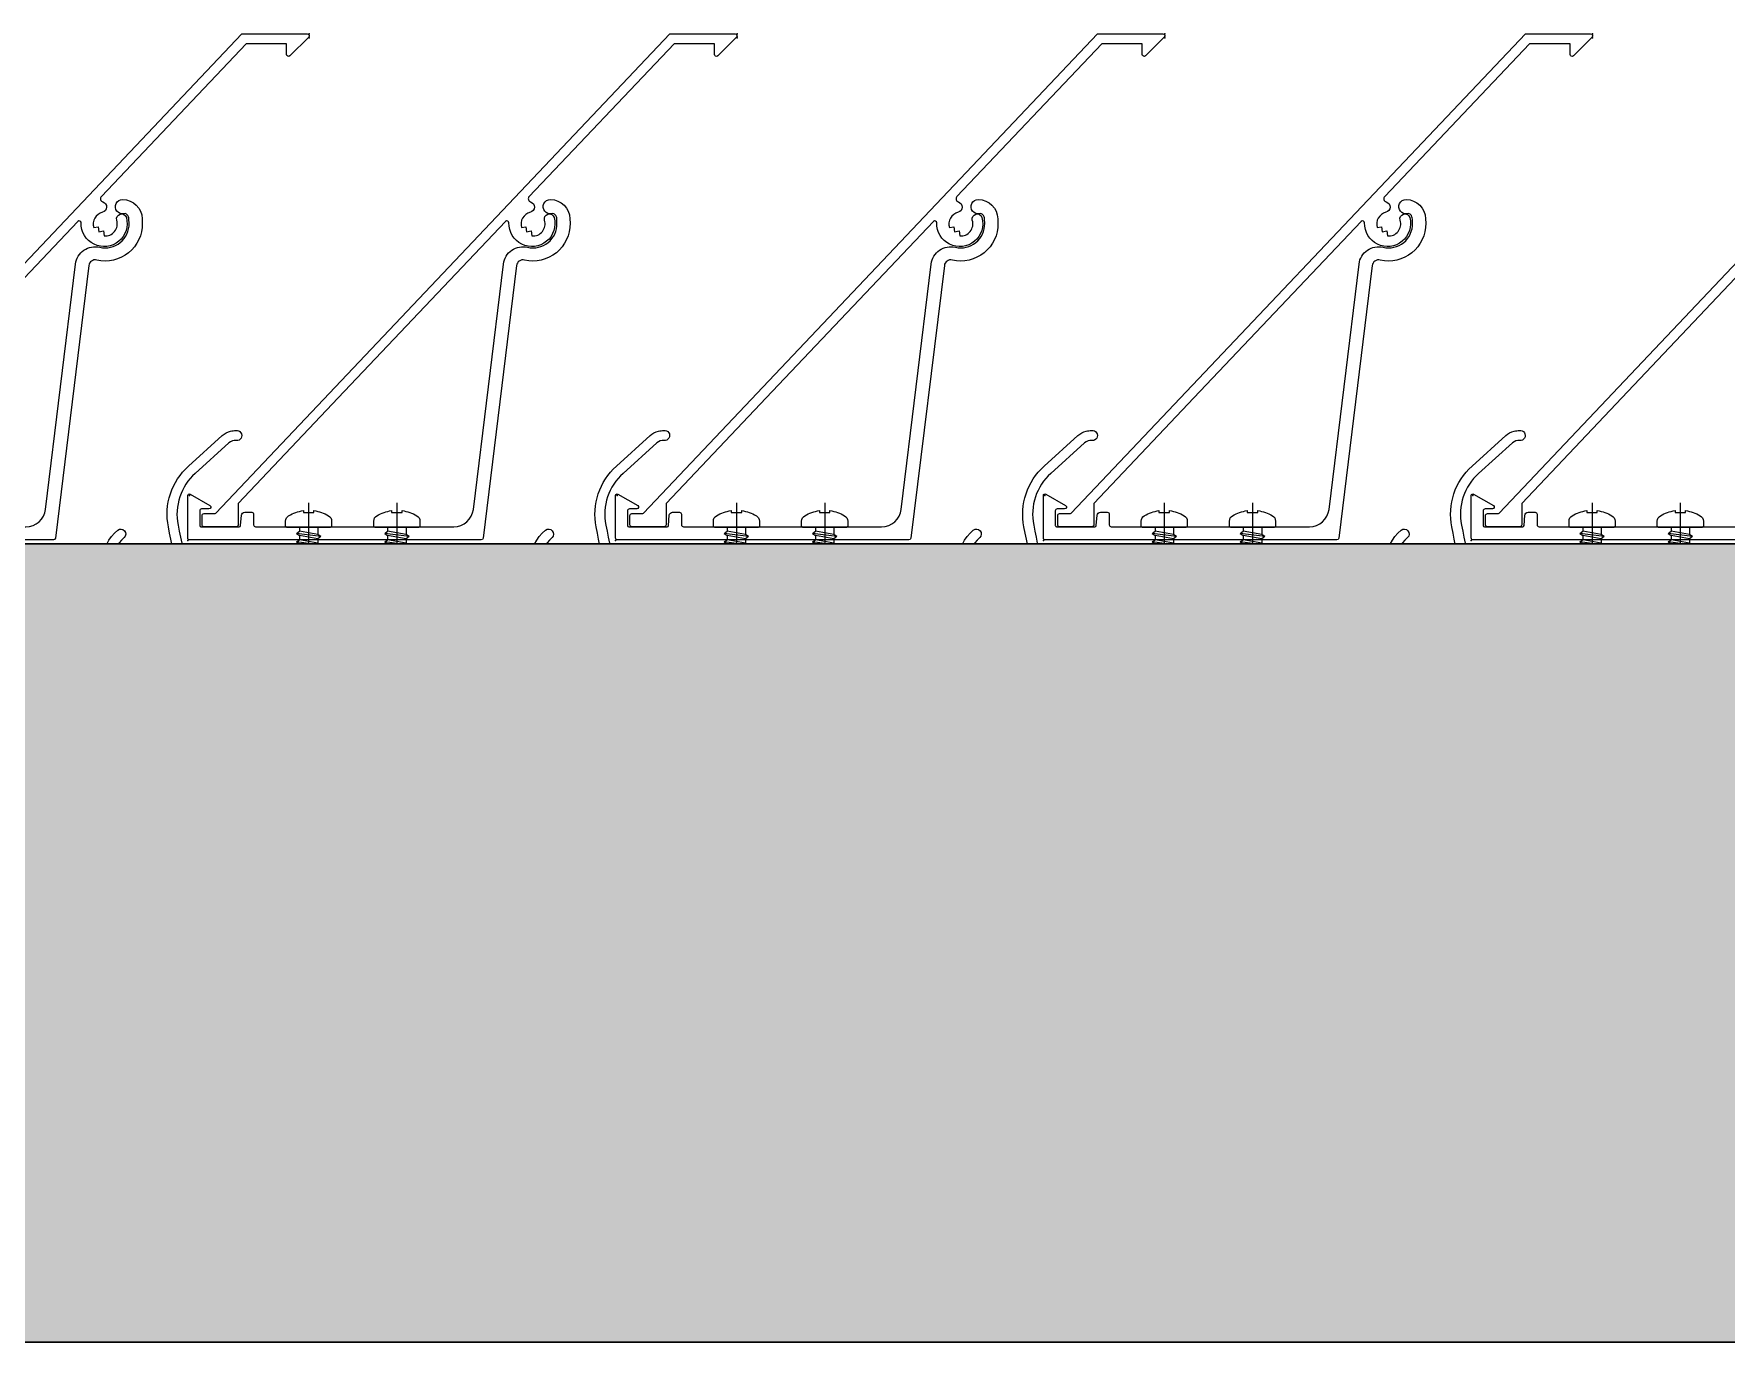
# Model space of a CAD drawing. Header units: millimetres. Extents: x 3774 to 718460, y -768339 to 192544.
# Drawn here: x 346943.2 to 347200.4, y -721553.4 to -721354.6 of the extents above; entities that cross this region are included whole.
import ezdxf

# ---------------------------------------------------------------- set-up
doc = ezdxf.new("R2010")
doc.units = ezdxf.units.MM
doc.set_wipeout_variables(frame=1)
doc.linetypes.add('CENTER', pattern=[50.8, 31.75, -6.35, 6.35, -6.35])
doc.linetypes.add('XKITLINE00', pattern=[0])
for name, color, linetype in [('010 - ASPG_ACCESSORIES_MAIN_COLOR_1', 7, 'Continuous'), ('010 - ASPG_EXTR_DEF_SUB', 7, 'Continuous'), ('010 - ASPG_EXTR_MAIN_COLOR_2', 7, 'Continuous'), ('010 - ASPG_FLASHING_MAIN_COLOR_2', 7, 'Continuous'), ('010 - ASPG_FLASHING_MAIN_COLOR_4', 7, 'Continuous'), ('010 - ASPG_FLASHING_WIPEOUT_', 7, 'Continuous'), ('010 - ASPG_FRAMING_MAIN_COLOR_2', 7, 'Continuous'), ('010 - ASPG_FRAMING_SUB_COLOR_2', 7, 'Continuous'), ('010 - ASPG_FRAMING_WIPEOUT_', 7, 'Continuous'), ('BOLT & SCREW', 7, 'Continuous'), ('Center Line', 7, 'CENTER')]:
    doc.layers.add(name, color=color, linetype=linetype)
for name, color, linetype, lineweight in [('12-GRID', 7, 'CENTER', 13), ('Part', 7, 'Continuous', 0), ('SCREW', 7, 'Continuous', 5)]:
    doc.layers.add(name, color=color, linetype=linetype, lineweight=lineweight)

# ---------------------------------------------------------------- blocks, each defined once
blk = doc.blocks.new('*A2953177')
at = {"layer": 'Part', "color": 7, "linetype": 'XKITLINE00', "lineweight": 0}
blk.add_line((1755.453556, -61.615997), (1743.120007, -61.616001), dxfattribs=at)
blk = doc.blocks.new('W-1-PP19-SE-ENT3_20260407-084553_PP19_ENT3_LOPL')
at = {"color": 7, "lineweight": 0, "xscale": 125, "yscale": 125, "zscale": 125}
blk.add_blockref('*A2953177', (-226235, 11475), dxfattribs=at)
blk = doc.blocks.new('PZG35-9D5')
at = {"layer": 'Center Line', "color": 7}
blk.add_line((0, 3.73), (0, -10.53), dxfattribs=at)
at = {"layer": 'SCREW', "color": 7}
for p, q in [((-1.4, 0), (-1.4, -1.09)), ((1.4, 0), (1.4, -0.59)), ((-1.85, -1.4), (1.85, -0.9)), ((-1.85, -1.4), (-1.4, -1.09)), ((-1.85, -1.4), (-1.4, -1.71)), ((-1.85, -2.7), (1.85, -2.2)), ((-1.85, -2.7), (-1.4, -2.39)), ((-1.4, -1.09), (1.4, -0.59)), ((-1.4, -1.71), (1.4, -1.21)), ((-1.4, -1.71), (-1.4, -2.39)), ((-1.4, -2.39), (1.4, -1.89)), ((-1.4, -3.01), (1.4, -2.51)), ((1.85, -0.9), (1.4, -0.59)), ((1.85, -0.9), (1.4, -1.21)), ((1.4, -1.21), (1.4, -1.89)), ((1.85, -2.2), (1.4, -1.89)), ((1.85, -2.2), (1.4, -2.51)), ((1.4, -2.51), (1.4, -3.19)), ((-1.85, -2.7), (-1.4, -3.01)), ((-1.85, -4), (-1.4, -3.69)), ((-1.85, -4), (-0.99, -3.88)), ((-1.85, -4), (-1.4, -4.31)), ((-1.4, -3.01), (-1.4, -3.69)), ((-1.4, -3.69), (-0.84, -3.59)), ((-1.4, -4.31), (-1.18, -4.27)), ((-1.4, -4.31), (-1.4, -8.1)), ((0.56, -3.34), (1.4, -3.19)), ((0.71, -3.65), (1.85, -3.5)), ((0.71, -3.93), (1.4, -3.81)), ((0.71, -4.61), (1.4, -4.49)), ((0.71, -4.95), (1.85, -4.8)), ((0.71, -5.23), (1.4, -5.11)), ((1.85, -3.5), (1.4, -3.19)), ((1.85, -3.5), (1.4, -3.81)), ((1.4, -3.81), (1.4, -4.49)), ((1.85, -4.8), (1.4, -4.49)), ((1.85, -4.8), (1.4, -5.11)), ((1.4, -5.11), (1.4, -8.1)), ((0, -9.5), (-1.4, -8.1)), ((0, -9.5), (1.4, -8.1))]:
    blk.add_line(p, q, dxfattribs=at)
blk.add_lwpolyline([(0, -9.5), (0.71, -5.23), (0.71, -3.6, 0.417657), (0.41, -3.3, 0.108102), (-0.84, -3.59), (-1.4, -4.7)], format="xyb", dxfattribs=at)
blk = doc.blocks.new('*U8304')
at = {"layer": 'SCREW', "color": 7}
blk.add_lwpolyline([(3.03, 1.78, 0.09906), (0.8, 2.55), (0.8, 2.27), (-0.8, 2.27), (-0.8, 2.55, 0.09906), (-3.03, 1.78, 0.266588), (-3.5, 0.96), (-3.5, 0.2, 0.414214), (-3.3, 0), (3.3, 0, 0.414214), (3.5, 0.2), (3.5, 0.96, 0.266588)], format="xyb", close=True, dxfattribs=at)
blk.add_blockref('PZG35-9D5', (0, 0), dxfattribs=at)
blk = doc.blocks.new('*U8306')
at = {"color": 7}
blk.add_point((0, 0), dxfattribs=at)
at = {"layer": '010 - ASPG_ACCESSORIES_MAIN_COLOR_1', "color": 7}
blk.add_lwpolyline([(-39.7, -0.6, 0.414214), (-40, -0.9), (-40, -7.37, 0.57735), (-39.65, -7.57), (-36.64, -5.83, 0.767327), (-36.79, -5.3), (-37.9, -5.3, -0.414214), (-38.2, -5), (-38.2, -2.8, -0.414214), (-38, -2.6), (-32.18, -2.6, -0.388879), (-31.98, -2.78), (-31.85, -4.34, 0.388879), (-31.35, -4.8), (-30.3, -4.8, 0.414214), (-30, -4.5), (-30, -2.9, -0.414214), (-29.7, -2.6), (0.41, -2.6, -0.378969), (3.39, -5.24), (7.95, -42.52, 0.446593), (11.62, -45.08, -0.489802), (16.08, -48.68), (16.06, -49.36, -0.18248), (15.8, -50.02, -0.267949), (15.33, -50.17, 1.122115), (15.1, -52.34, 0.405004), (18.06, -49.4), (18.08, -48.72, 0.489805), (11.16, -43.13, -0.446597), (9.94, -42.28), (4.87, -0.85, 0.364176), (4.57, -0.6)], format="xyb", close=True, dxfattribs=at)
at = {"layer": '010 - ASPG_EXTR_DEF_SUB', "color": 7}
for p in [(-40, -0.5), (43.44, -76.9), (43.44, -77.5)]:
    blk.add_point(p, dxfattribs=at)
at = {"layer": '010 - ASPG_EXTR_MAIN_COLOR_2', "color": 7}
blk.add_lwpolyline([(11.37, -48.15), (11.47, -47.44), (12.18, -47.56), (12.29, -46.79, -0.535538), (14.19, -49.17, 0.991572), (15.66, -49.58, 1.157025), (8.79, -48.77, -0.688558), (8.27, -48.99), (-17.14, -22.17), (-32.34, -6.13), (-32.34, -2.9, 0.414312), (-32.64, -2.6), (-37.54, -2.6, 0.414116), (-37.84, -2.9), (-37.84, -4.3, 0.414214), (-37.54, -4.6), (-35.99, -4.6, -0.205895), (-35.77, -4.69), (33.23, -77.5), (43.14, -77.5, 0.668179), (43.36, -76.99), (40.52, -74.15, 0.668179), (40.01, -74.36), (40.01, -76), (33.87, -76), (11.86, -52.78, -0.558354), (12.08, -51.95, 0.766275), (12.04, -50.39, -0.438583), (10.71, -48.05)], format="xyb", close=True, dxfattribs=at)
at = {"layer": 'SCREW', "color": 7, "rotation": 180}
for p in [(-21.65, -2.5), (-8.24, -2.5)]:
    blk.add_blockref('*U8304', p, dxfattribs=at)
blk = doc.blocks.new('*U5818')
at = {"color": 7}
blk.add_wipeout([(1725, 4), (60, 4), (60, 69.3), (1725, 69.3)], dxfattribs=at).dxf.layer = '010 - ASPG_FRAMING_WIPEOUT_'
at = {"layer": '010 - ASPG_FRAMING_MAIN_COLOR_2', "color": 7}
blk.add_lwpolyline([(1695, 69.3), (90, 69.3), (90, 6), (1695, 6)], close=True, dxfattribs=at)
at = {"layer": '010 - ASPG_FRAMING_SUB_COLOR_2', "color": 7}
for points in [[(1725, 4), (60, 4), (60, 69.3), (1725, 69.3)], [(60, 2), (60, 4), (1725, 4), (1725, 2)]]:
    blk.add_lwpolyline(points, close=True, dxfattribs=at)
at = {"color": 7, "xscale": -1, "rotation": 180}
for p in [(1325, 69.3), (1390, 69.3), (1455, 69.3), (1520, 69.3), (1585, 69.3)]:
    blk.add_blockref('*U8306', p, dxfattribs=at)
blk = doc.blocks.new('W-1-PP19-SE-ENT3_20260407-085125_PP19_ENT3_ASPG_PL')
at = {"color": 7}
blk.add_blockref('*U5818', (-8630, 3821), dxfattribs=at)
blk = doc.blocks.new('*U8303')
at = {"layer": '12-GRID', "color": 7, "linetype": 'CENTER'}
for p, q in [((0, -6.2), (0, 2.2)), ((-4.2, -2), (4.2, -2))]:
    blk.add_line(p, q, dxfattribs=at)
at = {"layer": 'BOLT & SCREW', "color": 7}
for p, q in [((-0.55, -1.77), (-1.77, -1.56)), ((-0.55, -2.23), (-1.77, -2.44)), ((-0.46, -1.77), (-0.88, -1.56)), ((-0.46, -2.23), (-0.88, -2.44)), ((-0.23, -1.45), (-0.44, -0.23)), ((-0.23, -1.54), (-0.44, -1.12)), ((-0.23, -2.46), (-0.44, -2.88)), ((-0.23, -2.55), (-0.44, -3.77)), ((0.23, -1.45), (0.44, -0.23)), ((0.23, -1.54), (0.44, -1.12)), ((0.44, -2.88), (0.23, -2.46)), ((0.23, -2.55), (0.44, -3.77)), ((0.46, -1.77), (0.88, -1.56)), ((0.46, -2.23), (0.88, -2.44)), ((0.55, -1.77), (1.77, -1.56)), ((0.55, -2.23), (1.77, -2.44))]:
    blk.add_line(p, q, dxfattribs=at)
for points in [[(-1.77, -1.56), (-0.88, -1.56, 0.414214), (-0.44, -1.12), (-0.44, -0.23), (0.44, -0.23), (0.44, -1.12, 0.414214), (0.88, -1.56), (1.77, -1.56), (1.77, -2.44), (0.88, -2.44, 0.414214), (0.44, -2.88), (0.44, -3.77), (-0.44, -3.77), (-0.44, -2.88, 0.414214), (-0.88, -2.44), (-1.77, -2.44)], [(0.23, -2.46, -0.414214), (0.46, -2.23), (0.55, -2.23), (0.55, -1.77), (0.46, -1.77, -0.414214), (0.23, -1.54), (0.23, -1.45), (-0.23, -1.45), (-0.23, -1.54, -0.414214), (-0.46, -1.77), (-0.55, -1.77), (-0.55, -2.23), (-0.46, -2.23, -0.414214), (-0.23, -2.46), (-0.23, -2.55), (0.23, -2.55)]]:
    blk.add_lwpolyline(points, format="xyb", close=True, dxfattribs=at)
blk.add_circle((0, -2), 3.5, dxfattribs=at)
blk = doc.blocks.new('*U7007')
at = {"layer": '010 - ASPG_EXTR_DEF_SUB', "color": 7}
for p in [(1235, 0), (1300, 0), (1365, 0), (1430, 0)]:
    blk.add_point(p, dxfattribs=at)
at = {"layer": '010 - ASPG_EXTR_MAIN_COLOR_2', "color": 7}
for points in [[(1210.86, 68.57, -0.607385), (1211.35, 67.62, -0.045829), (1192.78, 45.76, -0.560492)], [(1180.56, 33.07, 0.077048), (1213.74, 68.44, -0.247674), (1213.99, 68.57), (1215.98, 68.57, -0.044131), (1216.47, 68.5, -0.125846), (1218.96, 67.21, -0.098851), (1219.82, 66.03, -0.205828), (1219.79, 61.2, -0.115116), (1216.37, 57.18, 0.822373), (1217.46, 56.1, 0.109185), (1221.15, 60.56, 0.208323), (1221.19, 66.64, 0.100528), (1219.97, 68.32, 0.145116), (1216.29, 70.07), (1200.76, 70.07, 0.433659)], [(1471.35, 67.62, -0.045829), (1452.78, 45.76, -0.560492), (1452.29, 45.89, 0.31786), (1449.21, 48.24, 0.953288), (1449.08, 46.72, -2.423004), (1447.26, 44.89, 0.952315), (1445.74, 44.76, 0.300821), (1447.89, 41.76, -0.560492), (1447.98, 41.25, -0.019425), (1438.62, 33.46, -0.552501), (1438.15, 33.64, 0.344461), (1434.99, 36.3, 0.952015), (1434.86, 34.78, -2.423186), (1433.04, 32.95, 0.952015), (1431.52, 32.82, 0.2854), (1433.49, 29.89, -0.553378), (1433.56, 29.38, 0.030674), (1418.46, 15.06, 0.4171), (1419.11, 5.27, 0.935553), (1420.1, 6.41, -0.43441), (1419.8, 14.29, -0.014998), (1426.92, 21.45, -0.738349), (1429.92, 19.76, 0.004917), (1426.81, 4.8, 0.263611), (1429.88, -4.46), (1435, -9.08, 0.125884), (1436.27, -9.75, 0.044275), (1437.09, -9.87, 1.107655), (1437.13, -8.33, -0.215596), (1436.02, -7.99), (1430.89, -3.35, -0.263611), (1428.28, 4.51, -0.004855), (1431.34, 19.26, 0.23396), (1430.82, 21.95, -0.24081), (1430.71, 24.9, -0.104157), (1430.78, 25), (1432.99, 26.93, -0.229021), (1435.7, 26.89, -0.381721), (1440.27, 9.07, 0.977382), (1441.62, 8.41, 0.361105), (1437.41, 27.5, -0.496126), (1437.44, 30.69, 0.003188), (1439.06, 31.9, -0.002827), (1440.56, 33.07, 0.077048), (1473.74, 68.44, -0.247674)], [(1476.29, 70.07), (1460.76, 70.07, 0.433659), (1460.46, 69.75), (1460.84, 63.96, 0.082069), (1460.86, 63.87, 0.720654), (1462.33, 63.97, 0.079224), (1462.34, 64.07), (1462.07, 68.14, -0.433659), (1462.47, 68.57), (1470.86, 68.57, -0.607385)]]:
    blk.add_lwpolyline(points, format="xyb", dxfattribs=at)
for points in [[(1265.76, 70.07, 0.433659), (1265.46, 69.75), (1265.84, 63.96, 0.082069), (1265.86, 63.87, 0.720654), (1267.33, 63.97, 0.079224), (1267.34, 64.07), (1267.07, 68.14, -0.433659), (1267.47, 68.57), (1275.86, 68.57, -0.607385), (1276.35, 67.62, -0.045829), (1257.78, 45.76, -0.560492), (1257.29, 45.89, 0.31786), (1254.21, 48.24, 0.953288), (1254.08, 46.72, -2.423004), (1252.26, 44.89, 0.952315), (1250.74, 44.76, 0.300821), (1252.89, 41.76, -0.560492), (1252.98, 41.25, -0.019425), (1243.62, 33.46, -0.552501), (1243.15, 33.64, 0.344461), (1239.99, 36.3, 0.952015), (1239.86, 34.78, -2.423186), (1238.04, 32.95, 0.952015), (1236.52, 32.82, 0.2854), (1238.49, 29.89, -0.553378), (1238.56, 29.38, 0.030674), (1223.46, 15.06, 0.4171), (1224.11, 5.27, 0.935553), (1225.1, 6.41, -0.43441), (1224.8, 14.29, -0.014998), (1231.92, 21.45, -0.738349), (1234.92, 19.76, 0.004917), (1231.81, 4.8, 0.263611), (1234.88, -4.46), (1240, -9.08, 0.125884), (1241.27, -9.75, 0.044275), (1242.09, -9.87, 1.107655), (1242.13, -8.33, -0.215596), (1241.02, -7.99), (1235.89, -3.35, -0.263611), (1233.28, 4.51, -0.004855), (1236.34, 19.26, 0.23396), (1235.82, 21.95, -0.24081), (1235.71, 24.9, -0.104157), (1235.78, 25), (1237.99, 26.93, -0.229021), (1240.7, 26.89, -0.381721), (1245.27, 9.07, 0.977382), (1246.62, 8.41, 0.361105), (1242.41, 27.5, -0.496126), (1242.44, 30.69, 0.003188), (1244.06, 31.9, -0.002827), (1245.56, 33.07, 0.077048), (1278.74, 68.44, -0.247674), (1278.99, 68.57), (1280.98, 68.57, -0.044131), (1281.47, 68.5, -0.125846), (1283.96, 67.21, -0.098851), (1284.82, 66.03, -0.205828), (1284.79, 61.2, -0.115116), (1281.37, 57.18, 0.822373), (1282.46, 56.1, 0.109185), (1286.15, 60.56, 0.208323), (1286.19, 66.64, 0.100528), (1284.97, 68.32, 0.145116), (1281.29, 70.07)], [(1330.76, 70.07, 0.433659), (1330.46, 69.75), (1330.84, 63.96, 0.082069), (1330.86, 63.87, 0.720654), (1332.33, 63.97, 0.079224), (1332.34, 64.07), (1332.07, 68.14, -0.433659), (1332.47, 68.57), (1340.86, 68.57, -0.607385), (1341.35, 67.62, -0.045829), (1322.78, 45.76, -0.560492), (1322.29, 45.89, 0.31786), (1319.21, 48.24, 0.953288), (1319.08, 46.72, -2.423004), (1317.26, 44.89, 0.952315), (1315.74, 44.76, 0.300821), (1317.89, 41.76, -0.560492), (1317.98, 41.25, -0.019425), (1308.62, 33.46, -0.552501), (1308.15, 33.64, 0.344461), (1304.99, 36.3, 0.952015), (1304.86, 34.78, -2.423186), (1303.04, 32.95, 0.952015), (1301.52, 32.82, 0.2854), (1303.49, 29.89, -0.553378), (1303.56, 29.38, 0.030674), (1288.46, 15.06, 0.4171), (1289.11, 5.27, 0.935553), (1290.1, 6.41, -0.43441), (1289.8, 14.29, -0.014998), (1296.92, 21.45, -0.738349), (1299.92, 19.76, 0.004917), (1296.81, 4.8, 0.263611), (1299.88, -4.46), (1305, -9.08, 0.125884), (1306.27, -9.75, 0.044275), (1307.09, -9.87, 1.107655), (1307.13, -8.33, -0.215596), (1306.02, -7.99), (1300.89, -3.35, -0.263611), (1298.28, 4.51, -0.004855), (1301.34, 19.26, 0.23396), (1300.82, 21.95, -0.24081), (1300.71, 24.9, -0.104157), (1300.78, 25), (1302.99, 26.93, -0.229021), (1305.7, 26.89, -0.381721), (1310.27, 9.07, 0.977382), (1311.62, 8.41, 0.361105), (1307.41, 27.5, -0.496126), (1307.44, 30.69, 0.003188), (1309.06, 31.9, -0.002827), (1310.56, 33.07, 0.077048), (1343.74, 68.44, -0.247674), (1343.99, 68.57), (1345.98, 68.57, -0.044131), (1346.47, 68.5, -0.125846), (1348.96, 67.21, -0.098851), (1349.82, 66.03, -0.205828), (1349.79, 61.2, -0.115116), (1346.37, 57.18, 0.822373), (1347.46, 56.1, 0.109185), (1351.15, 60.56, 0.208323), (1351.19, 66.64, 0.100528), (1349.97, 68.32, 0.145116), (1346.29, 70.07)], [(1395.76, 70.07, 0.433659), (1395.46, 69.75), (1395.84, 63.96, 0.082069), (1395.86, 63.87, 0.720654), (1397.33, 63.97, 0.079224), (1397.34, 64.07), (1397.07, 68.14, -0.433659), (1397.47, 68.57), (1405.86, 68.57, -0.607385), (1406.35, 67.62, -0.045829), (1387.78, 45.76, -0.560492), (1387.29, 45.89, 0.31786), (1384.21, 48.24, 0.953288), (1384.08, 46.72, -2.423004), (1382.26, 44.89, 0.952315), (1380.74, 44.76, 0.300821), (1382.89, 41.76, -0.560492), (1382.98, 41.25, -0.019425), (1373.62, 33.46, -0.552501), (1373.15, 33.64, 0.344461), (1369.99, 36.3, 0.952015), (1369.86, 34.78, -2.423186), (1368.04, 32.95, 0.952015), (1366.52, 32.82, 0.2854), (1368.49, 29.89, -0.553378), (1368.56, 29.38, 0.030674), (1353.46, 15.06, 0.4171), (1354.11, 5.27, 0.935553), (1355.1, 6.41, -0.43441), (1354.8, 14.29, -0.014998), (1361.92, 21.45, -0.738349), (1364.92, 19.76, 0.004917), (1361.81, 4.8, 0.263611), (1364.88, -4.46), (1370, -9.08, 0.125884), (1371.27, -9.75, 0.044275), (1372.09, -9.87, 1.107655), (1372.13, -8.33, -0.215596), (1371.02, -7.99), (1365.89, -3.35, -0.263611), (1363.28, 4.51, -0.004855), (1366.34, 19.26, 0.23396), (1365.82, 21.95, -0.24081), (1365.71, 24.9, -0.104157), (1365.78, 25), (1367.99, 26.93, -0.229021), (1370.7, 26.89, -0.381721), (1375.27, 9.07, 0.977382), (1376.62, 8.41, 0.361105), (1372.41, 27.5, -0.496126), (1372.44, 30.69, 0.003188), (1374.06, 31.9, -0.002827), (1375.56, 33.07, 0.077048), (1408.74, 68.44, -0.247674), (1408.99, 68.57), (1410.98, 68.57, -0.044131), (1411.47, 68.5, -0.125846), (1413.96, 67.21, -0.098851), (1414.82, 66.03, -0.205828), (1414.79, 61.2, -0.115116), (1411.37, 57.18, 0.822373), (1412.46, 56.1, 0.109185), (1416.15, 60.56, 0.208323), (1416.19, 66.64, 0.100528), (1414.97, 68.32, 0.145116), (1411.29, 70.07)]]:
    blk.add_lwpolyline(points, format="xyb", close=True, dxfattribs=at)
at = {"color": 7, "rotation": 179.999999999989}
for p in [(1254.09, 42.89), (1319.09, 42.89), (1384.09, 42.89), (1449.09, 42.89), (1239.87, 30.95), (1304.87, 30.95), (1369.87, 30.95), (1434.87, 30.95)]:
    blk.add_blockref('*U8303', p, dxfattribs=at)
blk = doc.blocks.new('*U8214')
at = {"layer": '010 - ASPG_FLASHING_WIPEOUT_'}
h = blk.add_hatch(dxfattribs=at)
h.set_pattern_fill('DOTS', scale=0.5)
h.set_pattern_definition([(0, (0, 0), (19.84375, 39.6875), [0, -39.6875])])
h.paths.add_polyline_path([(0, -52), (1986.296375, -52), (2282.296375, -348), (0, -348)])
at = {"layer": '010 - ASPG_FLASHING_MAIN_COLOR_2', "color": 7}
blk.add_lwpolyline([(0, -52), (1986.296375, -52), (2282.296375, -348), (0, -348)], close=True, dxfattribs=at)
at = {"color": 7}
blk.add_wipeout([(0, 69.3), (1864.996375, 69.3), (1986.296375, -52), (0, -52)], dxfattribs=at).dxf.layer = '010 - ASPG_FLASHING_WIPEOUT_'
at = {"layer": '010 - ASPG_FLASHING_WIPEOUT_'}
h = blk.add_hatch(dxfattribs=at)
h.set_pattern_fill('DOTS', scale=0.1)
h.set_pattern_definition([(0, (0, 0), (3.96875, 7.9375), [0, -7.9375])])
h.paths.add_polyline_path([(0, 69.3), (1864.996375, 69.3), (1986.296375, -52), (0, -52)])
at = {"layer": '010 - ASPG_FLASHING_MAIN_COLOR_4', "color": 7}
blk.add_lwpolyline([(0, 69.3), (1864.996375, 69.3), (1986.296375, -52), (0, -52)], close=True, dxfattribs=at)

msp = doc.modelspace()

# ---------------------------------------------------------------- block references
at = {"color": 7}
msp.add_blockref('W-1-PP19-SE-ENT3_20260407-084553_PP19_ENT3_LOPL', (354246.645, -725322.382), dxfattribs=at)

# ---------------------------------------------------------------- next in the draw order: block references
msp.add_blockref('W-1-PP19-SE-ENT3_20260407-085125_PP19_ENT3_ASPG_PL', (354246.645, -725322.382), dxfattribs=at)

# ---------------------------------------------------------------- next in the draw order: block references
at = {"color": 7, "yscale": -1}
msp.add_blockref('*U7007', (345731.878, -721424.715), dxfattribs=at)

# ---------------------------------------------------------------- next in the draw order: block references
at = {"color": 7, "xscale": -1, "yscale": -1, "rotation": 180}
msp.add_blockref('*U8214', (345487.349, -721501.382), dxfattribs=at)

doc.saveas('drawing.dxf')
